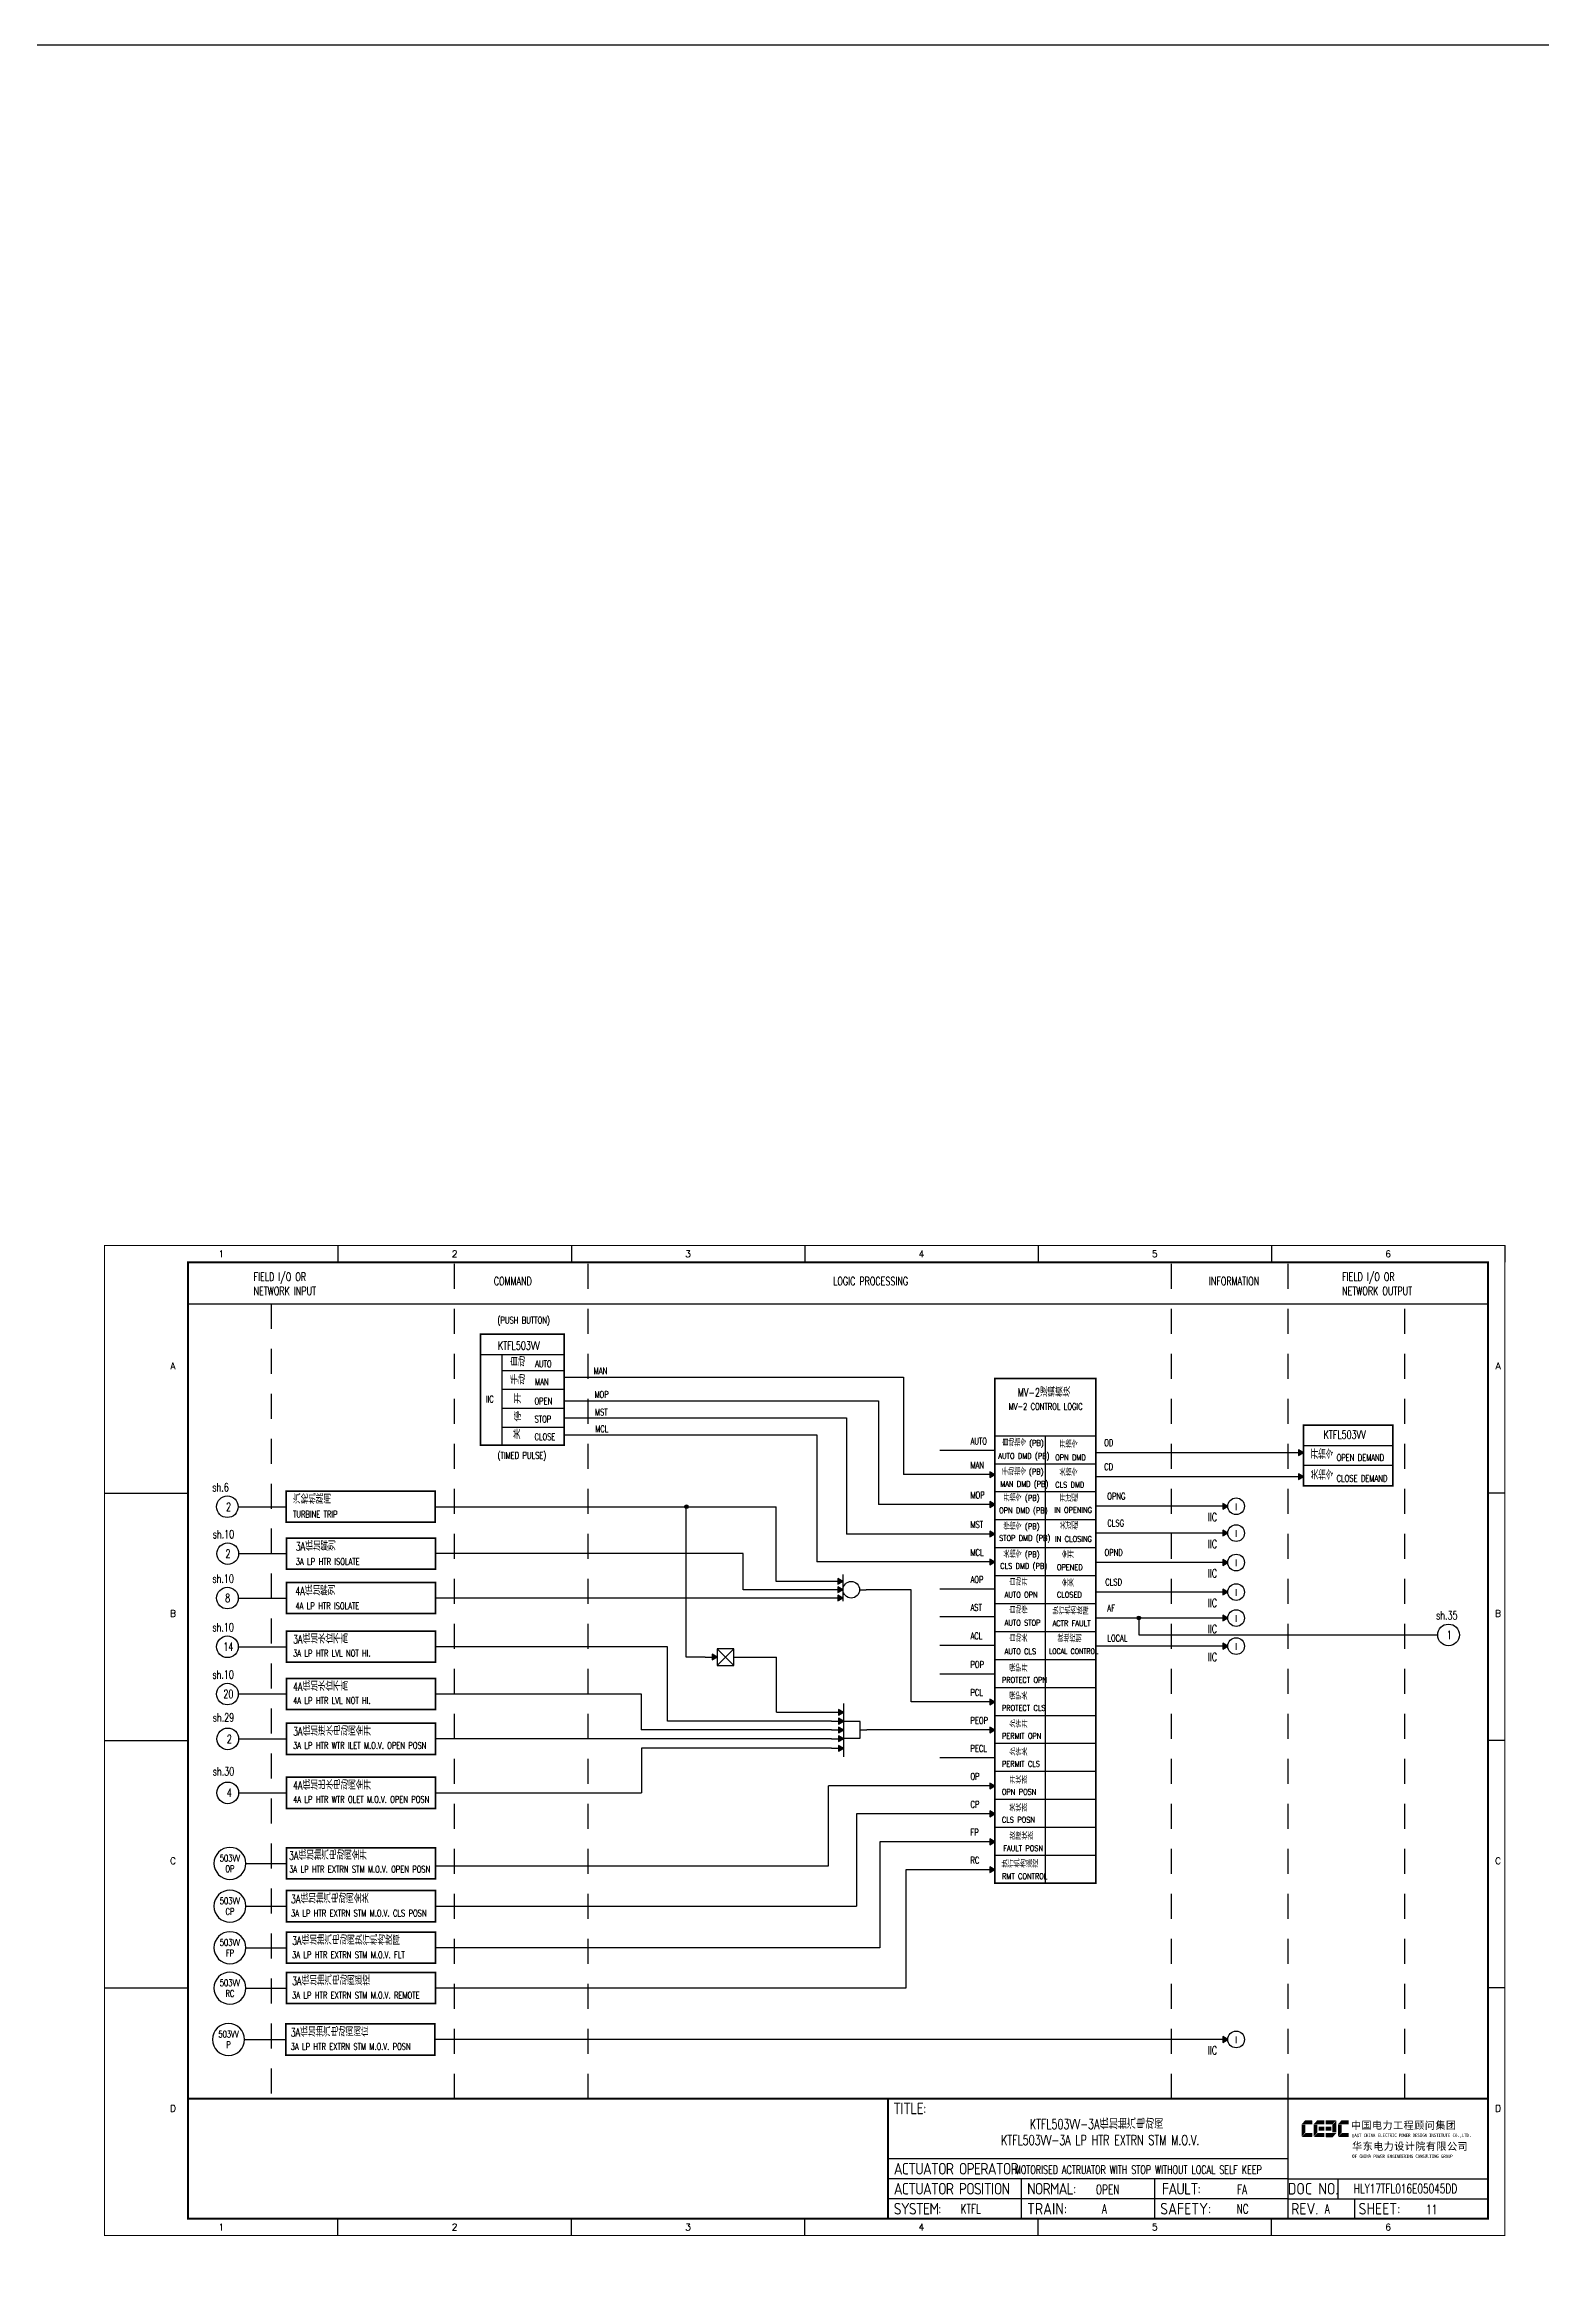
# Model space of a CAD drawing. Header units: millimetres. Extents: x 6586 to 9951, y 1074 to 5865.
# Drawn here: x 8140 to 8589, y 5095 to 5765 of the extents above; entities that cross this region are included whole.
import ezdxf
from ezdxf.enums import TextEntityAlignment as Align

# ---------------------------------------------------------------- set-up
doc = ezdxf.new("R2010")
doc.units = ezdxf.units.MM
doc.linetypes.add('DASHED', pattern=[0.75, 0.5, -0.25])
doc.linetypes.add('JIS_02_0.7', pattern=[1.35, 0.75, -0.6])
for name, color, linetype in [('BORDER', 1, 'Continuous'), ('INSTRUMENT', 4, 'Continuous'), ('MLINE', 6, 'Continuous'), ('TITLE', 1, 'Continuous'), ('TK', 7, 'Continuous'), ('图框_外框线', 7, 'Continuous'), ('图框_标题栏文字', 6, 'Continuous')]:
    doc.layers.add(name, color=color, linetype=linetype)
doc.styles.add('ecepdi', font='simhei.ttf', dxfattribs={"width": 0.9})
doc.styles.get("Standard").update_dxf_attribs({"font": 'romans.shx', "width": 0.7, "bigfont": '@0hztxta.shx'})
doc.styles.add('工程字', font='gbenor.shx', dxfattribs={"bigfont": 'gbcbig.shx'})

# ---------------------------------------------------------------- blocks, each defined once
blk = doc.blocks.new('A$C1E0003F3')
h = blk.add_hatch(color=152)
edge = h.paths.add_edge_path()
edge.add_ellipse((5.15, 4.41), major_axis=(0, 0.211), ratio=0.769231, start_angle=-90, end_angle=0)
edge.add_line((5.15, 4.62), (3.22, 4.62))
edge.add_line((3.22, 4.62), (2.09, 3.35))
edge.add_line((2.09, 3.35), (5.32, 3.35))
edge.add_line((5.32, 3.35), (5.32, 4.41))
h.paths.add_polyline_path([(3.22, 3.23), (2.09, 3.23), (2.09, -0.36), (3.22, 0.91)])
edge = h.paths.add_edge_path()
edge.add_line((5.32, 0.81), (3.27, 0.81))
edge.add_line((3.27, 0.81), (2.13, -0.46))
edge.add_line((2.13, -0.46), (5.15, -0.46))
edge.add_ellipse((5.15, -0.25), major_axis=(0, 0.211), ratio=0.769231, start_angle=180, end_angle=270)
edge.add_line((5.32, -0.25), (5.32, 0.81))
h = blk.add_hatch(color=152)
edge = h.paths.add_edge_path()
edge.add_ellipse((8.78, 4.41), major_axis=(0, 0.211), ratio=0.769231, start_angle=-90, end_angle=0)
edge.add_line((8.78, 4.62), (6.84, 4.62))
edge.add_line((6.84, 4.62), (5.71, 3.35))
edge.add_line((5.71, 3.35), (8.94, 3.35))
edge.add_line((8.94, 3.35), (8.94, 4.41))
h.paths.add_polyline_path([(6.84, 3.23), (5.71, 3.23), (5.71, -0.36), (6.84, 0.91)])
edge = h.paths.add_edge_path()
edge.add_ellipse((8.78, 2.49), major_axis=(0, 0.211), ratio=0.769231, start_angle=-90, end_angle=0)
edge.add_line((8.78, 2.7), (7.22, 2.7))
edge.add_line((7.22, 2.7), (7.22, 1.44))
edge.add_line((7.22, 1.44), (8.78, 1.44))
edge.add_ellipse((8.78, 1.65), major_axis=(0, 0.211), ratio=0.769231, start_angle=180, end_angle=270)
edge.add_line((8.94, 1.65), (8.94, 2.49))
edge = h.paths.add_edge_path()
edge.add_line((8.94, 0.81), (6.89, 0.81))
edge.add_line((6.89, 0.81), (5.75, -0.46))
edge.add_line((5.75, -0.46), (8.78, -0.46))
edge.add_ellipse((8.78, -0.25), major_axis=(0, 0.211), ratio=0.769231, start_angle=180, end_angle=270)
edge.add_line((8.94, -0.25), (8.94, 0.81))
h = blk.add_hatch(color=1)
edge = h.paths.add_edge_path()
edge.add_line((12.48, 4.62), (9.46, 4.62))
edge.add_ellipse((9.46, 4.41), major_axis=(0, 0.211), ratio=0.769231, start_angle=0, end_angle=90)
edge.add_line((9.3, 4.41), (9.3, 3.35))
edge.add_line((9.3, 3.35), (11.35, 3.35))
edge.add_line((11.35, 3.35), (12.48, 4.62))
h.paths.add_polyline_path([(12.57, 4.56), (11.38, 3.23), (11.38, 0.93), (12.57, 0.93)])
edge = h.paths.add_edge_path()
edge.add_line((11.03, 2.7), (9.46, 2.7))
edge.add_ellipse((9.46, 2.49), major_axis=(0, 0.211), ratio=0.769231, start_angle=0, end_angle=90)
edge.add_line((9.3, 2.49), (9.3, 1.65))
edge.add_ellipse((9.46, 1.65), major_axis=(0, 0.211), ratio=0.769231, start_angle=90, end_angle=180)
edge.add_line((9.46, 1.44), (11.03, 1.44))
edge.add_line((11.03, 1.44), (11.03, 2.7))
h = blk.add_hatch(color=1)
edge = h.paths.add_edge_path()
edge.add_line((12.58, 0.79), (9.3, 0.79))
edge.add_line((9.3, 0.79), (9.3, -0.27))
edge.add_ellipse((9.46, -0.27), major_axis=(0, 0.211), ratio=0.769231, start_angle=90, end_angle=180)
edge.add_line((9.46, -0.48), (11.43, -0.48))
edge.add_line((11.43, -0.48), (12.58, 0.79))
h = blk.add_hatch(color=152)
edge = h.paths.add_edge_path()
edge.add_ellipse((16.11, 4.41), major_axis=(0, 0.211), ratio=0.769231, start_angle=-90, end_angle=0)
edge.add_line((16.11, 4.62), (14.14, 4.62))
edge.add_line((14.14, 4.62), (13, 3.35))
edge.add_line((13, 3.35), (16.27, 3.35))
edge.add_line((16.27, 3.35), (16.27, 4.41))
h.paths.add_polyline_path([(14.14, 3.23), (13, 3.23), (13, -0.36), (14.14, 0.91)])
edge = h.paths.add_edge_path()
edge.add_line((16.27, 0.81), (14.18, 0.81))
edge.add_line((14.18, 0.81), (13.04, -0.46))
edge.add_line((13.04, -0.46), (16.03, -0.46))
edge.add_ellipse((16.03, -0.15), major_axis=(0, 0.316), ratio=0.769231, start_angle=180, end_angle=270)
edge.add_line((16.27, -0.15), (16.27, 0.81))
at = {"layer": 'TITLE', "color": 7, "style": 'ecepdi'}
for s, p in [('中', (16.92, 1.94)), ('国', (20.09, 2)), ('电', (23.25, 1.99)), ('力', (26.39, 1.96)), ('工', (29.53, 1.95)), ('程', (32.71, 1.98)), ('顾', (35.9, 1.98)), ('问', (39.09, 1.94)), ('集', (42.26, 1.98)), ('团', (45.42, 2.01)), ('华', (17.24, -4.31)), ('东', (20.45, -4.29)), ('电', (23.62, -4.35)), ('力', (26.75, -4.32)), ('设', (29.92, -4.3)), ('计', (33.05, -4.31)), ('院', (36.26, -4.29)), ('有', (39.41, -4.29)), ('限', (42.57, -4.32)), ('公', (45.78, -4.38)), ('司', (48.91, -4.35))]:
    blk.add_text(s, height=2.2, dxfattribs=at).set_placement(p)
at = {"layer": 'TITLE', "color": 7, "style": 'ecepdi', "width": 0.975}
for s, p in [('E', (17.58, 0.02)), ('A', (18.29, 0.03)), ('S', (19, 0.03)), ('T', (19.7, 0.03)), ('C', (21.1, 0.09)), ('H', (21.77, 0.09)), ('I', (22.46, 0.09)), ('N', (23.17, 0.1)), ('A', (23.86, 0.1)), ('E', (25.35, 0.09)), ('L', (26.05, 0.11)), ('E', (26.76, 0.1)), ('C', (27.46, 0.12)), ('T', (28.18, 0.11)), ('R', (28.87, 0.1)), ('I', (29.57, 0.11)), ('C', (30.28, 0.1)), ('P', (31.64, 0.09)), ('O', (32.32, 0.08)), ('W', (33.03, 0.08)), ('E', (33.72, 0.08)), ('R', (34.42, 0.09)), ('D', (35.81, 0.1)), ('E', (36.52, 0.1)), ('S', (37.2, 0.1)), ('I', (37.91, 0.09)), ('G', (38.68, 0.11)), ('N', (39.38, 0.09)), ('I', (40.72, 0.07)), ('N', (41.43, 0.08)), ('S', (42.14, 0.08)), ('T', (42.83, 0.08)), ('I', (43.52, 0.09)), ('T', (44.22, 0.07)), ('U', (44.93, 0.07)), ('T', (45.63, 0.08)), ('E', (46.34, 0.09)), ('C', (47.76, 0.11)), ('O', (48.48, 0.1)), ('L', (50.56, 0.1)), ('T', (51.27, 0.1)), ('D', (51.96, 0.1)), ('O', (17.67, -6.18)), ('OF', (18.01, -6.2)), ('F', (18.37, -6.2)), ('C', (19.8, -6.19)), ('H', (20.47, -6.19)), ('I', (21.15, -6.19)), ('N', (21.87, -6.18)), ('A', (22.56, -6.18)), ('P', (23.98, -6.2)), ('O', (24.66, -6.21)), ('W', (25.36, -6.21)), ('E', (26.06, -6.21)), ('R', (26.75, -6.2)), ('E', (28.19, -6.24)), ('N', (28.91, -6.27)), ('G', (29.62, -6.26)), ('I', (30.32, -6.27)), ('N', (31.02, -6.27)), ('E', (31.7, -6.28)), ('E', (32.41, -6.27)), ('R', (33.1, -6.24)), ('I', (33.81, -6.24)), ('N', (34.51, -6.26)), ('G', (35.2, -6.24)), ('C', (36.61, -6.19)), ('O', (37.3, -6.21)), ('N', (38, -6.2)), ('S', (38.71, -6.21)), ('U', (39.41, -6.18)), ('L', (40.11, -6.18)), ('T', (40.81, -6.19)), ('I', (41.51, -6.21)), ('N', (42.2, -6.21)), ('G', (42.91, -6.17)), ('G', (44.29, -6.2)), ('R', (45, -6.21)), ('O', (45.69, -6.22)), ('U', (46.39, -6.2)), ('P', (47.1, -6.23)), ('.', (49.23, 0.1)), (',', (49.87, 0.1)), ('.', (52.72, 0.11))]:
    blk.add_text(s, height=1, dxfattribs=at).set_placement(p, align=Align.MIDDLE_CENTER)
blk = doc.blocks.new('A$C57484896')
for p, q in [((70, 297), (70, 292)), ((140, 297), (140, 292)), ((210, 297), (210, 292)), ((280, 297), (280, 292)), ((350, 297), (350, 292)), ((420, 297), (420, 292)), ((0, 222.75), (25, 222.75)), ((420, 222.75), (415, 222.75)), ((0, 148.5), (25, 148.5)), ((420, 148.5), (415, 148.5)), ((0, 74.25), (25, 74.25)), ((420, 74.25), (415, 74.25)), ((70, 0), (70, 5)), ((140, 0), (140, 5)), ((210, 0), (210, 5)), ((280, 0), (280, 5)), ((350, 0), (350, 5))]:
    blk.add_line(p, q)
at = {"layer": 'MLINE', "linetype": 'JIS_02_0.7', "ltscale": 10}
for p, q in [((105, 41), (105, 292)), ((145, 41), (145, 292)), ((320, 41), (320, 292)), ((355, 41), (355, 292)), ((50, 279.56), (50, 41)), ((390, 41), (390, 279.56))]:
    blk.add_line(p, q, dxfattribs=at)
at = {"layer": 'MLINE'}
blk.add_line((25, 279.56), (415, 279.56), dxfattribs=at)
at = {"layer": '图框_外框线'}
for p, q in [((355, 5), (355, 41)), ((355, 23), (235, 23)), ((355, 17), (235, 17)), ((275, 11), (275, 17)), ((315, 11), (315, 17)), ((355, 17), (415, 17)), ((370, 11), (370, 17)), ((355, 11), (235, 11)), ((355, 11), (235, 11)), ((275, 5), (275, 11)), ((315, 5), (315, 11)), ((355, 11), (415, 11)), ((375, 5), (375, 11))]:
    blk.add_line(p, q, dxfattribs=at)
for points, const_width in [([(0, 0), (420, 0), (420, 297), (0, 297)], 0.3), ([(25, 5), (415, 5), (415, 292), (25, 292)], 0.6)]:
    blk.add_lwpolyline(points, close=True, dxfattribs=dict(at, const_width=const_width))
at = {"layer": '图框_外框线', "const_width": 0.6}
blk.add_lwpolyline([(235, 41), (25, 41)], dxfattribs=at)
at = {"layer": '图框_外框线'}
blk.add_lwpolyline([(415, 41, 0.6, 0.6, 0), (235, 41, 0.6, 0.6, 0), (235, 5, 0, 0, 0)], format="xyseb", dxfattribs=at)
blk.add_blockref('A$C1E0003F3', (356.94, 29.95))
at = {"layer": 'MLINE', "char_height": 2.5, "width": 31.8959, "attachment_point": 1}
for s, insert in [('FIELD I/O OR', (44.67, 288.89)), ('FIELD I/O OR', (371.22, 288.89)), ('NETWORK INPUT', (44.67, 284.64)), ('COMMAND', (116.74, 287.58)), ('LOGIC PROCESSING', (218.52, 287.58)), ('INFORMATION', (331.25, 287.58)), ('NETWORK OUTPUT', (371.22, 284.64))]:
    blk.add_mtext(s, dxfattribs=dict(at, insert=insert))
at = {"layer": 'TK', "color": 3}
for s, p in [('1', (35, 294.5)), ('2', (105, 294.5)), ('3', (175, 294.5)), ('4', (245, 294.5)), ('5', (315, 294.5)), ('6', (385, 294.5)), ('1', (35, 2.5)), ('2', (105, 2.5)), ('3', (175, 2.5)), ('4', (245, 2.5)), ('5', (315, 2.5)), ('6', (385, 2.5))]:
    blk.add_text(s, height=2, dxfattribs=at).set_placement(p, align=Align.MIDDLE)
for s, p in [('A', (20.5, 259.88)), ('A', (418, 259.88)), ('B', (20.5, 185.62)), ('B', (418, 185.62)), ('C', (20.5, 111.38)), ('C', (418, 111.38)), ('D', (20.5, 37.12)), ('D', (418, 37.12))]:
    blk.add_text(s, height=2, dxfattribs=at).set_placement(p, align=Align.CENTER)
at = {"layer": '图框_标题栏文字', "char_height": 3.5, "style": '工程字'}
for s, insert, width, attachment_point in [('{\\T0.9; TITLE:}', (234.86, 38.09), 14.2249, 4), ('{\\T0.9; ACTUATOR OPERATOR:}', (235, 20), 40, 4), ('{\\T0.9; ACTUATOR POSITION}', (235, 14), 45, 4), ('{\\T0.9; NORMAL:}', (275, 14), 18.2557, 4), ('{\\T0.9; FAULT:}', (315.44, 14), 15, 4), ('DOC NO.', (362.5, 14), 15, 5), ('{\\T0.9; SYSTEM:}', (235, 8), 17.9526, 4), ('{\\T0.9; }TRAIN: ', (275, 8), 17.6638, 4), ('SAFETY:', (324.3, 8), 22.3993, 5), ('REV.', (360, 8), 10, 5), ('SHEET:', (382.42, 8), 20, 5)]:
    blk.add_mtext(s, dxfattribs=dict(at, insert=insert, width=width, attachment_point=attachment_point))
blk = doc.blocks.new('INS00')
at = {"layer": 'INSTRUMENT', "color": 0}
blk.add_lwpolyline([(6, 0, 1), (-6, 0, 1)], format="xyb", close=True, dxfattribs=at)
at = {"layer": 'INSTRUMENT', "flags": 1}
for tag, p in [('INSNAM', (0, 9)), ('INSDGN', (0, -9)), ('INSSUP', (0, -15)), ('INSTYP', (0, -12)), ('INSMAN', (0, -18)), ('INSREM', (0, -21))]:
    blk.add_attdef(tag, text='', height=3, dxfattribs=at).set_placement(p, align=Align.TOP_CENTER)
at = {"layer": 'INSTRUMENT', "width": 0.7}
for tag, p in [('INSIDE', (0, 2)), ('INSSYS', (0, -2))]:
    blk.add_attdef(tag, text='', height=2.5, dxfattribs=at).set_placement(p, align=Align.MIDDLE)
for tag, p in [('INSHH', (6, 3.5)), ('INSL', (6, -3)), ('INSLL', (6, -6))]:
    blk.add_attdef(tag, p, '', height=2.5, dxfattribs=at)
at = {"layer": 'INSTRUMENT', "linetype": 'DASHED', "width": 0.7}
blk.add_attdef('INSH', (6, 0.5), '', height=2.5, dxfattribs=at)

msp = doc.modelspace()

# ---------------------------------------------------------------- hatches: boundary and pattern name
for points in [[(8517.41, 5342.76), (8515.91, 5343.63), (8515.91, 5341.9)], [(8424.78, 5336.18), (8423.28, 5337.04), (8423.28, 5335.31)], [(8517.41, 5335.55), (8515.91, 5336.42), (8515.91, 5334.69)], [(8424.78, 5327.22), (8423.28, 5328.08), (8423.28, 5326.35)], [(8494.66, 5326.68), (8493.16, 5327.55), (8493.16, 5325.82)], [(8424.78, 5318.36), (8423.28, 5319.23), (8423.28, 5317.5)], [(8494.66, 5318.64), (8493.16, 5319.5), (8493.16, 5317.77)], [(8424.78, 5309.97), (8423.28, 5310.84), (8423.28, 5309.11)], [(8494.66, 5309.81), (8493.16, 5310.68), (8493.16, 5308.94)], [(8494.66, 5300.95), (8493.16, 5301.82), (8493.16, 5300.09)], [(8494.66, 5293.15), (8493.16, 5294.02), (8493.16, 5292.29)], [(8494.66, 5284.73), (8493.16, 5285.59), (8493.16, 5283.86)], [(8424.78, 5267.96), (8423.28, 5268.83), (8423.28, 5267.1)], [(8424.78, 5259.57), (8423.28, 5260.44), (8423.28, 5258.7)], [(8424.78, 5242.79), (8423.28, 5243.65), (8423.28, 5241.92)], [(8424.78, 5234.4), (8423.28, 5235.26), (8423.28, 5233.53)], [(8424.78, 5226.01), (8423.28, 5226.87), (8423.28, 5225.14)], [(8424.78, 5217.61), (8423.28, 5218.48), (8423.28, 5216.75)], [(8494.66, 5166.69), (8493.16, 5167.55), (8493.16, 5165.82)]]:
    msp.add_hatch(color=256).paths.add_polyline_path(points)
h = msp.add_hatch(color=256)
edge = h.paths.add_edge_path()
edge.add_arc((8332.26, 5326.55), 0.55, 0, 360)
h = msp.add_hatch(color=256)
edge = h.paths.add_edge_path()
edge.add_arc((8332.26, 5326.55), 0.393, 0, 360)
h = msp.add_hatch(color=256)
edge = h.paths.add_edge_path()
edge.add_arc((8332.26, 5326.55), 0.393, 0, 360)
h = msp.add_hatch(color=256)
edge = h.paths.add_edge_path()
edge.add_arc((8467.98, 5293.18), 0.55, 0, 360)
h = msp.add_hatch(color=256)
edge = h.paths.add_edge_path()
edge.add_arc((8467.98, 5293.18), 0.393, 0, 360)
h = msp.add_hatch(color=256)
edge = h.paths.add_edge_path()
edge.add_arc((8467.98, 5293.18), 0.393, 0, 360)
at = {"layer": 'BORDER'}
for points in [[(8379.23, 5304.16), (8377.73, 5305.02), (8377.73, 5303.29)], [(8379.23, 5301.66), (8377.73, 5302.52), (8377.73, 5300.79)], [(8379.23, 5299.16), (8377.73, 5300.02), (8377.73, 5298.29)], [(8341.49, 5281.44), (8339.99, 5282.3), (8339.99, 5280.57)], [(8379.37, 5264.86), (8377.87, 5265.73), (8377.87, 5264)], [(8379.37, 5262.22), (8377.87, 5263.08), (8377.87, 5261.35)], [(8379.37, 5259.57), (8377.87, 5260.44), (8377.87, 5258.7)], [(8379.37, 5256.92), (8377.87, 5257.79), (8377.87, 5256.06)], [(8379.37, 5254.07), (8377.87, 5254.94), (8377.87, 5253.21)]]:
    msp.add_hatch(color=256, dxfattribs=at).paths.add_polyline_path(points)

# ---------------------------------------------------------------- linework, layer by layer
for p, q in [((8270.46, 5372.21), (8295.63, 5372.21)), ((8276.88, 5372.21), (8276.88, 5345)), ((8276.88, 5367.4), (8295.63, 5367.4)), ((8295.63, 5365.43), (8397.41, 5365.43)), ((8397.41, 5365.43), (8397.41, 5336.18)), ((8424.78, 5347.86), (8424.78, 5365.04)), ((8424.78, 5365.04), (8455.06, 5365.04)), ((8455.06, 5347.86), (8455.06, 5365.04)), ((8276.88, 5361.84), (8295.63, 5361.84)), ((8295.63, 5358.37), (8389.84, 5358.37)), ((8389.84, 5358.37), (8389.84, 5327.22)), ((8276.88, 5356.11), (8295.63, 5356.11)), ((8295.63, 5353.2), (8380.33, 5353.2)), ((8380.33, 5353.2), (8380.33, 5318.36)), ((8276.88, 5350.38), (8295.63, 5350.38)), ((8295.63, 5348.15), (8371.34, 5348.15)), ((8371.34, 5348.15), (8371.34, 5309.97)), ((8424.78, 5347.86), (8455.06, 5347.86)), ((8439.92, 5347.86), (8439.92, 5213.61)), ((8517.41, 5344.92), (8544.2, 5344.92)), ((8517.41, 5344.92), (8544.2, 5344.92)), ((8424.78, 5343.39), (8408.33, 5343.39)), ((8424.78, 5339.47), (8455.06, 5339.47)), ((8515.91, 5342.76), (8455.06, 5342.76)), ((8517.41, 5338.98), (8544.2, 5338.98)), ((8424.78, 5336.18), (8397.41, 5336.18)), ((8424.78, 5331.08), (8455.06, 5331.08)), ((8515.91, 5335.55), (8455.06, 5335.55)), ((8517.41, 5332.78), (8544.2, 5332.78)), ((8517.41, 5332.78), (8544.2, 5332.78)), ((8197.81, 5326.57), (8212.18, 5326.57)), ((8256.86, 5326.57), (8359.24, 5326.57)), ((8332.24, 5281.44), (8332.24, 5326.57)), ((8359.24, 5304.16), (8359.24, 5326.57)), ((8424.78, 5327.22), (8389.84, 5327.22)), ((8469.66, 5326.68), (8455.06, 5326.68)), ((8493.16, 5326.68), (8455.06, 5326.68)), ((8256.86, 5321.9), (8212.18, 5321.9)), ((8424.78, 5318.36), (8380.33, 5318.36)), ((8424.78, 5322.69), (8455.06, 5322.69)), ((8469.66, 5318.64), (8455.06, 5318.64)), ((8493.16, 5318.64), (8455.06, 5318.64)), ((8197.93, 5312.48), (8212.3, 5312.48)), ((8349.31, 5312.48), (8256.98, 5312.48)), ((8349.31, 5301.66), (8349.31, 5312.48)), ((8349.31, 5308.44), (8349.31, 5312.48)), ((8424.78, 5314.3), (8455.06, 5314.3)), ((8256.98, 5307.81), (8212.3, 5307.81)), ((8375.64, 5304.16), (8359.24, 5304.16)), ((8424.78, 5309.97), (8371.34, 5309.97)), ((8424.78, 5305.91), (8455.06, 5305.91)), ((8469.66, 5309.81), (8455.06, 5309.81)), ((8493.16, 5309.81), (8455.06, 5309.81)), ((8197.83, 5299.16), (8212.2, 5299.16)), ((8375.64, 5299.16), (8256.98, 5299.16)), ((8375.64, 5301.66), (8349.31, 5301.66)), ((8399.69, 5301.66), (8386.23, 5301.66)), ((8399.69, 5267.96), (8399.69, 5301.66)), ((8424.78, 5301.86), (8408.33, 5301.86)), ((8424.78, 5297.52), (8455.06, 5297.52)), ((8469.66, 5300.95), (8455.06, 5300.95)), ((8493.16, 5300.95), (8455.06, 5300.95)), ((8256.98, 5294.49), (8212.3, 5294.49)), ((8424.78, 5293.47), (8408.33, 5293.47)), ((8469.66, 5293.15), (8455.06, 5293.15)), ((8493.16, 5293.15), (8455.06, 5293.15)), ((8467.98, 5293.18), (8467.98, 5288.07)), ((8197.83, 5284.55), (8212.2, 5284.55)), ((8326.6, 5284.55), (8256.98, 5284.55)), ((8326.6, 5262.22), (8326.6, 5284.55)), ((8424.78, 5284.92), (8408.33, 5284.92)), ((8424.78, 5289.13), (8455.06, 5289.13)), ((8469.66, 5284.73), (8455.06, 5284.73)), ((8493.16, 5284.73), (8455.06, 5284.73)), ((8467.98, 5288.07), (8557.61, 5288.07)), ((8256.98, 5279.88), (8212.3, 5279.88)), ((8337.9, 5281.44), (8332.24, 5281.44)), ((8348.49, 5281.44), (8359.27, 5281.44)), ((8359.27, 5264.86), (8359.27, 5281.44)), ((8424.78, 5280.74), (8455.06, 5280.74)), ((8197.83, 5270.36), (8212.2, 5270.36)), ((8256.98, 5270.36), (8318.69, 5270.36)), ((8318.69, 5270.36), (8318.69, 5259.57)), ((8424.78, 5276.35), (8408.33, 5276.35)), ((8424.78, 5272.34), (8455.06, 5272.34)), ((8256.98, 5265.69), (8212.3, 5265.69)), ((8359.27, 5264.86), (8375.78, 5264.86)), ((8424.78, 5267.96), (8399.69, 5267.96)), ((8424.78, 5267.96), (8408.33, 5267.96)), ((8424.78, 5263.95), (8455.06, 5263.95)), ((8375.78, 5259.57), (8318.69, 5259.57)), ((8375.78, 5262.22), (8326.6, 5262.22)), ((8424.78, 5259.57), (8408.33, 5259.57)), ((8197.93, 5256.89), (8212.3, 5256.89)), ((8256.98, 5252.22), (8212.3, 5252.22)), ((8375.78, 5256.92), (8256.98, 5256.92)), ((8375.78, 5254.07), (8318.79, 5254.07)), ((8318.79, 5254.07), (8318.79, 5240.71)), ((8424.78, 5251.18), (8408.33, 5251.18)), ((8424.78, 5255.56), (8455.06, 5255.56)), ((8424.78, 5247.17), (8455.06, 5247.17)), ((8197.93, 5240.71), (8212.3, 5240.71)), ((8256.98, 5240.71), (8318.79, 5240.71)), ((8376.97, 5242.79), (8374.85, 5242.79)), ((8374.85, 5218.76), (8374.85, 5242.79)), ((8424.78, 5242.79), (8376.97, 5242.79)), ((8424.78, 5238.78), (8455.06, 5238.78)), ((8256.98, 5236.04), (8212.3, 5236.04)), ((8424.78, 5234.4), (8383.25, 5234.4)), ((8383.25, 5234.4), (8383.25, 5206.7)), ((8424.78, 5230.39), (8455.06, 5230.39)), ((8424.78, 5226.01), (8390.29, 5226.01)), ((8390.29, 5226.01), (8390.29, 5194.23)), ((8200.14, 5219.54), (8212.53, 5219.54)), ((8256.98, 5218.76), (8374.85, 5218.76)), ((8424.78, 5217.61), (8398.08, 5217.61)), ((8398.08, 5217.61), (8398.08, 5182.11)), ((8424.78, 5222), (8455.06, 5222)), ((8256.98, 5214.87), (8212.3, 5214.87)), ((8424.78, 5213.61), (8455.06, 5213.61)), ((8200.14, 5206.7), (8212.53, 5206.7)), ((8257.21, 5206.7), (8383.25, 5206.7)), ((8256.98, 5202.03), (8212.3, 5202.03)), ((8200.14, 5194.23), (8212.53, 5194.23)), ((8390.29, 5194.23), (8257.21, 5194.23)), ((8200.14, 5182.11), (8212.53, 5182.11)), ((8398.08, 5182.11), (8257.21, 5182.11)), ((8199.72, 5166.69), (8212.12, 5166.69)), ((8493.16, 5166.69), (8256.8, 5166.69))]:
    msp.add_line(p, q)
at = {"color": 0}
msp.add_line((8408.33, 5259.57), (8386.37, 5259.57), dxfattribs=at)
for points in [[(6585.97, 5765.26), (9950.7, 5765.26), (9950.7, 1074.35), (6585.97, 1074.35)], [(8270.46, 5378.34), (8295.63, 5378.34), (8295.63, 5345), (8270.46, 5345)], [(8424.78, 5347.86), (8455.06, 5347.86), (8455.06, 5213.61), (8424.78, 5213.61)], [(8517.41, 5342.76), (8515.91, 5343.63), (8515.91, 5341.9)], [(8424.78, 5336.18), (8423.28, 5337.04), (8423.28, 5335.31)], [(8517.41, 5335.55), (8515.91, 5336.42), (8515.91, 5334.69)], [(8424.78, 5327.22), (8423.28, 5328.08), (8423.28, 5326.35)], [(8494.66, 5326.68), (8493.16, 5327.55), (8493.16, 5325.82)], [(8424.78, 5318.36), (8423.28, 5319.23), (8423.28, 5317.5)], [(8494.66, 5318.64), (8493.16, 5319.5), (8493.16, 5317.77)], [(8424.78, 5309.97), (8423.28, 5310.84), (8423.28, 5309.11)], [(8494.66, 5309.81), (8493.16, 5310.68), (8493.16, 5308.94)], [(8494.66, 5300.95), (8493.16, 5301.82), (8493.16, 5300.09)], [(8494.66, 5293.15), (8493.16, 5294.02), (8493.16, 5292.29)], [(8494.66, 5284.73), (8493.16, 5285.59), (8493.16, 5283.86)], [(8424.78, 5267.96), (8423.28, 5268.83), (8423.28, 5267.1)], [(8424.78, 5259.57), (8423.28, 5260.44), (8423.28, 5258.7)], [(8424.78, 5242.79), (8423.28, 5243.65), (8423.28, 5241.92)], [(8424.78, 5234.4), (8423.28, 5235.26), (8423.28, 5233.53)], [(8424.78, 5226.01), (8423.28, 5226.87), (8423.28, 5225.14)], [(8424.78, 5217.61), (8423.28, 5218.48), (8423.28, 5216.75)], [(8494.66, 5166.69), (8493.16, 5167.55), (8493.16, 5165.82)]]:
    msp.add_lwpolyline(points, close=True)
for points, const_width in [([(8270.46, 5378.34), (8295.63, 5378.34), (8295.63, 5345), (8270.46, 5345), (8270.46, 5378.34)], 0.5), ([(8424.78, 5365.04), (8455.06, 5365.04), (8455.06, 5213.61), (8424.78, 5213.61), (8424.78, 5365.04)], 0.5), ([(8424.78, 5365.04), (8455.06, 5365.04), (8455.06, 5213.61), (8424.78, 5213.61), (8424.78, 5365.04)], 0.2), ([(8517.41, 5351.04), (8544.2, 5351.04), (8544.2, 5332.78), (8517.41, 5332.78), (8517.41, 5351.04)], 0.5), ([(8212.18, 5331.24), (8256.86, 5331.24), (8256.86, 5321.9), (8212.18, 5321.9), (8212.18, 5331.24)], 0.5), ([(8212.3, 5317.15), (8256.98, 5317.15), (8256.98, 5307.81), (8212.3, 5307.81), (8212.3, 5317.15)], 0.5), ([(8212.3, 5303.83), (8256.98, 5303.83), (8256.98, 5294.49), (8212.3, 5294.49), (8212.3, 5303.83)], 0.5), ([(8212.3, 5289.22), (8256.98, 5289.22), (8256.98, 5279.88), (8212.3, 5279.88), (8212.3, 5289.22)], 0.5), ([(8212.3, 5275.03), (8256.98, 5275.03), (8256.98, 5265.69), (8212.3, 5265.69), (8212.3, 5275.03)], 0.5), ([(8212.3, 5261.56), (8256.98, 5261.56), (8256.98, 5252.22), (8212.3, 5252.22), (8212.3, 5261.56)], 0.5), ([(8212.3, 5245.38), (8256.98, 5245.38), (8256.98, 5236.04), (8212.3, 5236.04), (8212.3, 5245.38)], 0.5), ([(8212.3, 5224.21), (8256.98, 5224.21), (8256.98, 5214.87), (8212.3, 5214.87), (8212.3, 5224.21)], 0.5), ([(8212.3, 5211.37), (8256.98, 5211.37), (8256.98, 5202.03), (8212.3, 5202.03), (8212.3, 5211.37)], 0.5), ([(8212.3, 5198.9), (8256.98, 5198.9), (8256.98, 5189.56), (8212.3, 5189.56), (8212.3, 5198.9)], 0.5), ([(8212.3, 5186.78), (8256.98, 5186.78), (8256.98, 5177.44), (8212.3, 5177.44), (8212.3, 5186.78)], 0.5), ([(8212.12, 5171.36), (8256.8, 5171.36), (8256.8, 5162.01), (8212.12, 5162.01), (8212.12, 5171.36)], 0.5)]:
    msp.add_lwpolyline(points, dxfattribs=dict(const_width=const_width))
msp.add_lwpolyline([(8517.41, 5332.78), (8517.41, 5351.04), (8544.2, 5351.04), (8544.2, 5332.78)])
msp.add_lwpolyline([(8517.41, 5332.78), (8517.41, 5351.04), (8544.2, 5351.04), (8544.2, 5332.78)])
at = {"color": 1}
for centre in [(8194.56, 5326.56), (8194.68, 5312.47), (8194.58, 5299.15), (8560.87, 5288.07), (8194.58, 5284.54), (8194.58, 5270.35), (8194.68, 5256.88), (8194.68, 5240.7)]:
    msp.add_circle(centre, 3.25, dxfattribs=at)
for centre, radius in [((8332.26, 5326.55), 0.55), ((8332.26, 5326.55), 0.393), ((8332.26, 5326.55), 0.393), ((8497.16, 5326.68), 2.5), ((8497.16, 5318.64), 2.5), ((8497.16, 5309.81), 2.5), ((8497.16, 5300.95), 2.5), ((8467.98, 5293.18), 0.55), ((8467.98, 5293.18), 0.393), ((8467.98, 5293.18), 0.393), ((8497.16, 5293.15), 2.5), ((8497.16, 5284.73), 2.5), ((8497.16, 5166.69), 2.5)]:
    msp.add_circle(centre, radius)
at = {"layer": 'BORDER'}
for p, q in [((8379.23, 5304.16), (8375.64, 5304.16)), ((8379.23, 5306.17), (8379.23, 5298.17)), ((8379.23, 5301.66), (8375.64, 5301.66)), ((8379.23, 5299.16), (8375.64, 5299.16)), ((8384.23, 5301.66), (8386.23, 5301.66)), ((8341.49, 5283.94), (8346.49, 5278.94)), ((8346.49, 5283.94), (8341.49, 5278.94)), ((8337.9, 5281.44), (8341.49, 5281.44)), ((8346.49, 5281.44), (8348.49, 5281.44)), ((8375.78, 5264.86), (8379.37, 5264.86)), ((8379.37, 5267.5), (8379.37, 5251.51)), ((8375.78, 5262.22), (8379.37, 5262.22)), ((8375.78, 5259.57), (8379.37, 5259.57)), ((8384.37, 5259.57), (8386.37, 5259.57)), ((8375.78, 5256.92), (8379.37, 5256.92)), ((8375.78, 5254.07), (8379.37, 5254.07))]:
    msp.add_line(p, q, dxfattribs=at)
for points in [[(8379.23, 5304.16), (8377.73, 5305.02), (8377.73, 5303.29)], [(8379.23, 5301.66), (8377.73, 5302.52), (8377.73, 5300.79)], [(8379.23, 5299.16), (8377.73, 5300.02), (8377.73, 5298.29)], [(8346.49, 5283.94), (8341.49, 5283.94), (8341.49, 5278.94), (8346.49, 5278.94)], [(8341.49, 5281.44), (8339.99, 5282.3), (8339.99, 5280.57)], [(8379.37, 5264.86), (8377.87, 5265.73), (8377.87, 5264)], [(8379.37, 5262.22), (8377.87, 5263.08), (8377.87, 5261.35)], [(8379.37, 5259.57), (8377.87, 5260.44), (8377.87, 5258.7)], [(8379.37, 5256.92), (8377.87, 5257.79), (8377.87, 5256.06)], [(8384.37, 5262.07), (8379.37, 5262.07), (8379.37, 5257.07), (8384.37, 5257.07)], [(8379.37, 5254.07), (8377.87, 5254.94), (8377.87, 5253.21)]]:
    msp.add_lwpolyline(points, close=True, dxfattribs=at)
msp.add_circle((8381.73, 5301.66), 2.5, dxfattribs=at)

# ---------------------------------------------------------------- block references
msp.add_blockref('A$C57484896', (8157.75, 5107.91))
at = {"layer": 'MLINE', "xscale": 0.7999999999992724, "yscale": 0.7999999999992724, "zscale": 0.7999999999992724}
for p, values in [((8195.34, 5219.54), {'INSIDE': '503VV', 'INSSYS': 'OP'}), ((8195.34, 5206.7), {'INSIDE': '503VV', 'INSSYS': 'CP'}), ((8195.34, 5194.23), {'INSIDE': '503VV', 'INSSYS': 'FP'}), ((8195.34, 5182.11), {'INSIDE': '503VV', 'INSSYS': 'RC'}), ((8194.92, 5166.69), {'INSIDE': '503VV', 'INSSYS': 'P'})]:
    msp.add_blockref('INS00', p, dxfattribs=at).add_auto_attribs(values)

# ---------------------------------------------------------------- texts
at = {"width": 0.7}
for s, height, p in [('MAN', 2, (8304.46, 5366.31)), ('MOP', 2, (8304.7, 5359.24)), ('MST ', 2, (8304.84, 5353.93)), ('MCL ', 2, (8304.92, 5348.9)), ('KTFL503VV-3A低加抽汽电动阀', 3, (8435.3, 5139.81)), ('KTFL503VV-3A LP HTR EXTRN STM M.O.V.', 3, (8426.65, 5135.02))]:
    msp.add_text(s, height=height, dxfattribs=at).set_placement(p)
for p in [(8497.2, 5325.56), (8497.2, 5317.51), (8497.2, 5308.68), (8497.2, 5299.83), (8497.2, 5292.03), (8497.2, 5283.6), (8497.2, 5165.56)]:
    msp.add_text('I', height=2, dxfattribs=at).set_placement(p, align=Align.CENTER)
at = {"attachment_point": 1}
for s, insert, char_height, width in [('(PUSH BUTTON)', (8275.6, 5383.53), 2, 72.978), ('KTFL503VV', (8275.72, 5376.18), 2.5, 73.0067), ('自动', (8279.39, 5371.13), 2.5, 73.0067), ('手动', (8279.39, 5365.75), 2.5, 73.0067), ('AUTO', (8286.88, 5370.42), 2, 73.0067), ('MAN', (8286.88, 5365.04), 2, 73.0067), ('IIC', (8272.14, 5359.87), 2, 73.0067), ('开', (8280.44, 5360.06), 2.5, 73.0067), ('OPEN', (8286.7, 5359.26), 2, 73.0067), ('MV-2 CONTROL LOGIC', (8428.94, 5357.62), 2, 48.5204), ('MV-2逻辑模块', (8431.73, 5362.08), 2.5, 73.0067), ('停', (8280.44, 5354.67), 2.5, 73.0067), ('STOP', (8286.7, 5353.87), 2, 73.0067), ('关', (8280.22, 5349.34), 2.5, 73.0067), ('CLOSE', (8286.7, 5348.54), 2, 73.0067), ('AUTO', (8417.48, 5347.24), 2, 73.0067), ('自动指令', (8426.95, 5346.7), 2, 73.0067), ('(PB)', (8435.1, 5346.51), 1.7, 73.0067), ('开指令', (8444.17, 5346.23), 2, 73.0067), ('OD', (8457.59, 5346.77), 2, 73.0067), ('KTFL503VV', (8523.42, 5349.45), 2.5, 73.0067), ('(TIMED PULSE)', (8275.61, 5342.97), 2, 73.0067), ('MAN', (8417.48, 5340.03), 2, 73.0067), ('AUTO DMD (PB)', (8425.84, 5342.65), 1.7, 73.0067), ('手动指令', (8426.93, 5338), 2, 73.0067), ('(PB)', (8435.02, 5337.91), 1.7, 73.0067), ('OPN DMD', (8442.89, 5342.18), 1.7, 73.0067), ('关指令', (8444.17, 5337.77), 2, 73.0067), ('CD', (8457.59, 5339.56), 2, 73.0067), ('关指令', (8519.49, 5337.19), 2.5, 73.0067), ('开指令', (8519.49, 5343.41), 2.5, 73.0067), ('OPEN DEMAND', (8527.32, 5342.28), 2, 73.0067), ('sh.6', (8190.04, 5333.65), 2.5, 73.0067), ('MOP', (8417.48, 5331.07), 2, 73.0067), ('MAN DMD (PB)', (8426.39, 5334.22), 1.7, 73.0067), ('CLS DMD', (8442.89, 5333.98), 1.7, 73.0067), ('OPNG', (8458.51, 5330.69), 2, 73.0067), ('CLOSE DEMAND', (8527.32, 5336.06), 2, 73.0067), ('2', (8194.16, 5327.77), 2.5, 73.0067), ('TURBINE TRIP', (8214.26, 5325.31), 2, 73.0067), ('汽轮机跳闸', (8214.26, 5329.96), 2.5, 73.0067), ('OPN DMD (PB)', (8426.06, 5326.28), 1.7, 73.0067), ('开指令', (8427.35, 5330.16), 2, 73.0067), ('(PB)', (8433.82, 5330.06), 1.7, 73.0067), ('IN OPENING', (8442.66, 5326.41), 1.7, 73.0067), ('开过程', (8444.26, 5330.03), 2, 73.0067), ('IIC', (8488.66, 5324.68), 2.5, 4.5039), ('MST', (8417.48, 5322.21), 2, 73.0067), ('STOP DMD (PB)', (8426.05, 5318.01), 1.7, 73.0067), ('停指令', (8427.35, 5321.6), 2, 73.0067), ('(PB)', (8433.82, 5321.5), 1.7, 73.0067), ('IN CLOSING', (8442.87, 5317.72), 1.7, 73.0067), ('关过程', (8444.26, 5321.76), 2, 73.0067), ('CLSG', (8458.54, 5322.64), 2, 73.0067), ('3A LP HTR ISOLATE', (8215.08, 5311.09), 2, 73.0067), ('MCL', (8417.48, 5313.82), 2, 73.0067), ('关指令', (8427.35, 5313.21), 2, 73.0067), ('(PB)', (8433.82, 5313.11), 1.7, 73.0067), ('全开', (8444.83, 5313.14), 2, 73.0067), ('OPND', (8457.69, 5313.81), 2, 73.0067), ('IIC', (8488.66, 5316.64), 2.5, 4.5039), ('AOP', (8417.48, 5305.71), 2, 73.0067), ('CLS DMD (PB)', (8426.39, 5309.62), 1.7, 73.0067), ('自动开', (8429.11, 5304.88), 2, 73.0067), ('OPENED', (8443.4, 5309.26), 1.7, 73.0067), ('全关', (8444.83, 5304.58), 2, 73.0067), ('CLSD', (8457.92, 5304.96), 2, 73.0067), ('IIC', (8488.66, 5307.81), 2.5, 4.5039), ('4A LP HTR ISOLATE', (8214.98, 5297.77), 2, 73.0067), ('AST', (8417.48, 5297.32), 2, 73.0067), ('AUTO OPN', (8427.7, 5300.97), 1.7, 73.0067), ('CLOSED', (8443.4, 5300.99), 1.7, 73.0067), ('IIC', (8488.66, 5298.95), 2.5, 4.5039), ('AUTO STOP', (8427.7, 5292.58), 1.7, 73.0067), ('自动停', (8429.11, 5296.49), 2, 73.0067), ('执行机构故障', (8442.02, 5296.26), 2, 73.0067), ('ACTR FAULT', (8442.09, 5292.41), 1.7, 73.0067), ('AF', (8458.54, 5297.16), 2, 73.0067), ('IIC', (8488.66, 5291.15), 2.5, 4.5039), ('sh.35', (8557.12, 5295.23), 2.5, 73.0067), ('3A低加水位不高', (8214.28, 5288.04), 2.5, 73.0067), ('ACL', (8417.48, 5288.77), 2, 73.0067), ('AUTO CLS', (8427.7, 5283.98), 1.7, 73.0067), ('自动关', (8429.11, 5287.97), 2, 73.0067), ('LOCAL CONTROL', (8441.01, 5283.97), 1.6, 73.0067), ('就地控制', (8443.52, 5287.93), 2, 73.0067), ('LOCAL', (8458.54, 5288.11), 2, 73.0067), ('1', (8560.34, 5289.34), 2.5, 73.0067), ('3A LP HTR LVL NOT HI.', (8214.28, 5283.58), 2, 73.0067), ('POP', (8417.48, 5280.2), 2, 73.0067), ('保护开', (8429.11, 5279.03), 2, 73.0067), ('IIC', (8488.66, 5282.73), 2.5, 4.5039), ('4A低加水位不高', (8214.28, 5273.81), 2.5, 73.0067), ('PCL', (8417.48, 5271.81), 2, 73.0067), ('PROTECT OPN', (8426.9, 5275.42), 1.7, 73.0067), ('保护关', (8429.11, 5270.64), 2, 73.0067), ('4A LP HTR LVL NOT HI.', (8214.28, 5269.39), 2, 73.0067), ('PROTECT CLS', (8426.9, 5267.03), 1.7, 73.0067), ('3A低加进水电动阀全开', (8214.28, 5260.37), 2.5, 73.0067), ('PEOP', (8417.48, 5263.42), 2, 73.0067), ('PERMIT OPN', (8426.9, 5258.64), 1.7, 73.0067), ('允许开', (8429.11, 5262.25), 2, 73.0067), ('3A LP HTR WTR ILET M.O.V. OPEN POSN ', (8214.28, 5255.92), 2, 73.0067), ('PECL', (8417.48, 5255.03), 2, 73.0067), ('PERMIT CLS', (8426.9, 5250.24), 1.7, 73.0067), ('允许关', (8429.11, 5253.86), 2, 73.0067), ('4A低加出水电动阀全开', (8214.28, 5244.16), 2.5, 73.0067), ('OP', (8417.48, 5246.64), 2, 73.0067), ('开状态', (8429.11, 5245.47), 2, 73.0067), ('4A LP HTR WTR OLET M.O.V. OPEN POSN ', (8214.28, 5239.74), 2, 73.0067), ('CP', (8417.48, 5238.25), 2, 73.0067), ('OPN POSN', (8426.9, 5241.85), 1.7, 73.0067), ('关状态', (8429.11, 5237.08), 2, 73.0067), ('CLS POSN', (8426.9, 5233.46), 1.7, 73.0067), ('3A低加抽汽电动阀全开', (8213.05, 5223.11), 2.5, 73.0067), ('FP', (8417.48, 5229.86), 2, 73.0067), ('FAULT POSN', (8427.29, 5224.91), 1.7, 73.0067), ('故障状态', (8429.11, 5228.68), 2, 73.0067), ('3A LP HTR EXTRN STM M.O.V. OPEN POSN', (8213.11, 5218.76), 2, 73.0067), ('RC', (8417.48, 5221.46), 2, 73.0067), ('执行机构遥控', (8426.81, 5220.32), 2, 73.0067), ('3A低加抽汽电动阀全关', (8213.65, 5210.09), 2.5, 73.0067), ('RMT CONTROL', (8426.94, 5216.54), 1.7, 73.0067), ('3A LP HTR EXTRN STM M.O.V. CLS POSN', (8213.65, 5205.57), 2, 73.0067), ('3A低加抽汽电动阀执行机构故障', (8213.97, 5197.62), 2.5, 73.0067), ('3A LP HTR EXTRN STM M.O.V. FLT', (8213.97, 5193.1), 2, 73.0067), ('3A低加抽汽电动阀遥控', (8213.97, 5185.5), 2.5, 73.0067), ('3A LP HTR EXTRN STM M.O.V. REMOTE', (8213.97, 5180.98), 2, 73.0067), ('3A低加抽汽电动阀阀位', (8213.56, 5170.08), 2.5, 73.0067), ('3A LP HTR EXTRN STM M.O.V. POSN', (8213.56, 5165.56), 2, 73.0067), ('IIC', (8488.66, 5164.69), 2.5, 4.5039), ('MOTORISED ACTRUATOR WITH STOP WITHOUT LOCAL SELF KEEP', (8430.76, 5128.85), 2.5, 88.199), ('OPEN', (8455.1, 5123.08), 2.8, 8.5983), ('FA', (8497.45, 5123.08), 2.8, 8.5983), ('KTFL', (8414.5, 5117.26), 2.8, 8.5983), ('A', (8456.89, 5117.26), 2.8, 8.5983), ('NC', (8497.31, 5117.26), 2.8, 8.5983), ('A', (8523.76, 5117.26), 2.8, 8.5983)]:
    msp.add_mtext(s, dxfattribs=dict(at, insert=insert, char_height=char_height, width=width))
at = {"color": 0, "char_height": 2.5, "width": 73.0067, "attachment_point": 1}
for s, insert in [('sh.10', (8190.16, 5319.56)), ('2', (8194.02, 5313.74)), ('3A低加解列', (8215.08, 5315.88)), ('sh.10', (8190.06, 5306.24)), ('8', (8193.92, 5300.42)), ('4A低加解列', (8214.98, 5302.51)), ('sh.10', (8190.06, 5291.64)), ('14', (8193.36, 5285.82)), ('sh.10', (8190.06, 5277.45)), ('20', (8193.36, 5271.63)), ('sh.29', (8190.16, 5264.58)), ('2', (8194.39, 5258.15)), ('sh.30', (8190.16, 5248.4)), ('4', (8194.39, 5241.97))]:
    msp.add_mtext(s, dxfattribs=dict(at, insert=insert))
at = {"width": 0.7}
for tag, p, s in [('HLY17TFL016E05045DD', (8532.48, 5120.53), ''), ('11', (8554.13, 5114.26), '1')]:
    msp.add_attdef(tag, p, s, height=2.8, dxfattribs=at)

doc.saveas('drawing.dxf')
